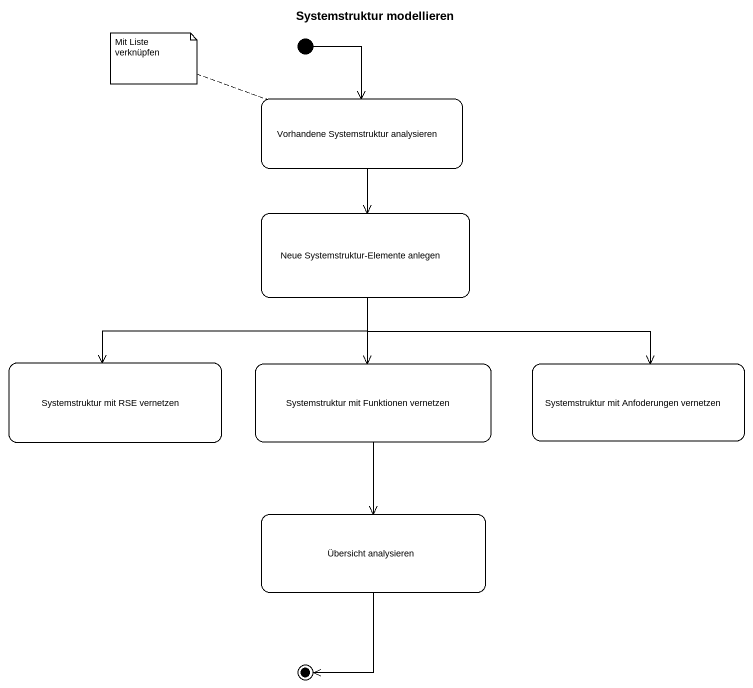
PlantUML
@startuml
title Systemstruktur modellieren
hide empty description
state "Vorhandene Systemstruktur analysieren" as Vorhandene_Systemstruktur
state "Neue Systemstruktur-Elemente anlegen" as Neue_Systemstruktur
state "Systemstruktur mit RSE vernetzen" as Systemstruktur_mit_RSE
state "Systemstruktur mit Funktionen vernetzen" as Systemstruktur_mit
state "Systemstruktur mit Anfoderungen vernetzen" as Systemstruktur_mit_2
state "Übersicht analysieren" as Übersicht_analysieren
[*] --> Vorhandene_Systemstruktur
Vorhandene_Systemstruktur --> Neue_Systemstruktur
Neue_Systemstruktur -left-> Systemstruktur_mit_RSE
Neue_Systemstruktur --> Systemstruktur_mit
Neue_Systemstruktur -right-> Systemstruktur_mit_2
Systemstruktur_mit --> Übersicht_analysieren
Übersicht_analysieren --> [*]
note left of Vorhandene_Systemstruktur : Mit Liste verknüpfen
@enduml
